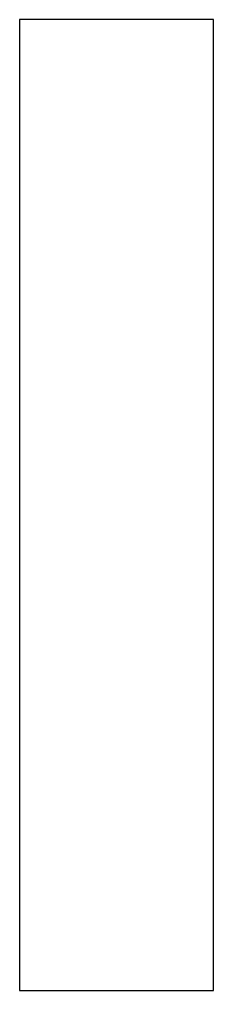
# Model space of a CAD drawing. Header units: millimetres. Extents: x -40.4 to -29.2, y -51.3 to 4.5.
import ezdxf

# ---------------------------------------------------------------- set-up
doc = ezdxf.new("R2010")
doc.units = ezdxf.units.MM
doc.layers.get('0').update_dxf_attribs({"linetype": 'CONTINUOUS'})

msp = doc.modelspace()

# ---------------------------------------------------------------- linework, layer by layer
msp.add_lwpolyline([(-40.393, -51.346), (-29.223, -51.346), (-29.223, 4.54), (-40.393, 4.54)], close=True)

doc.saveas('drawing.dxf')
